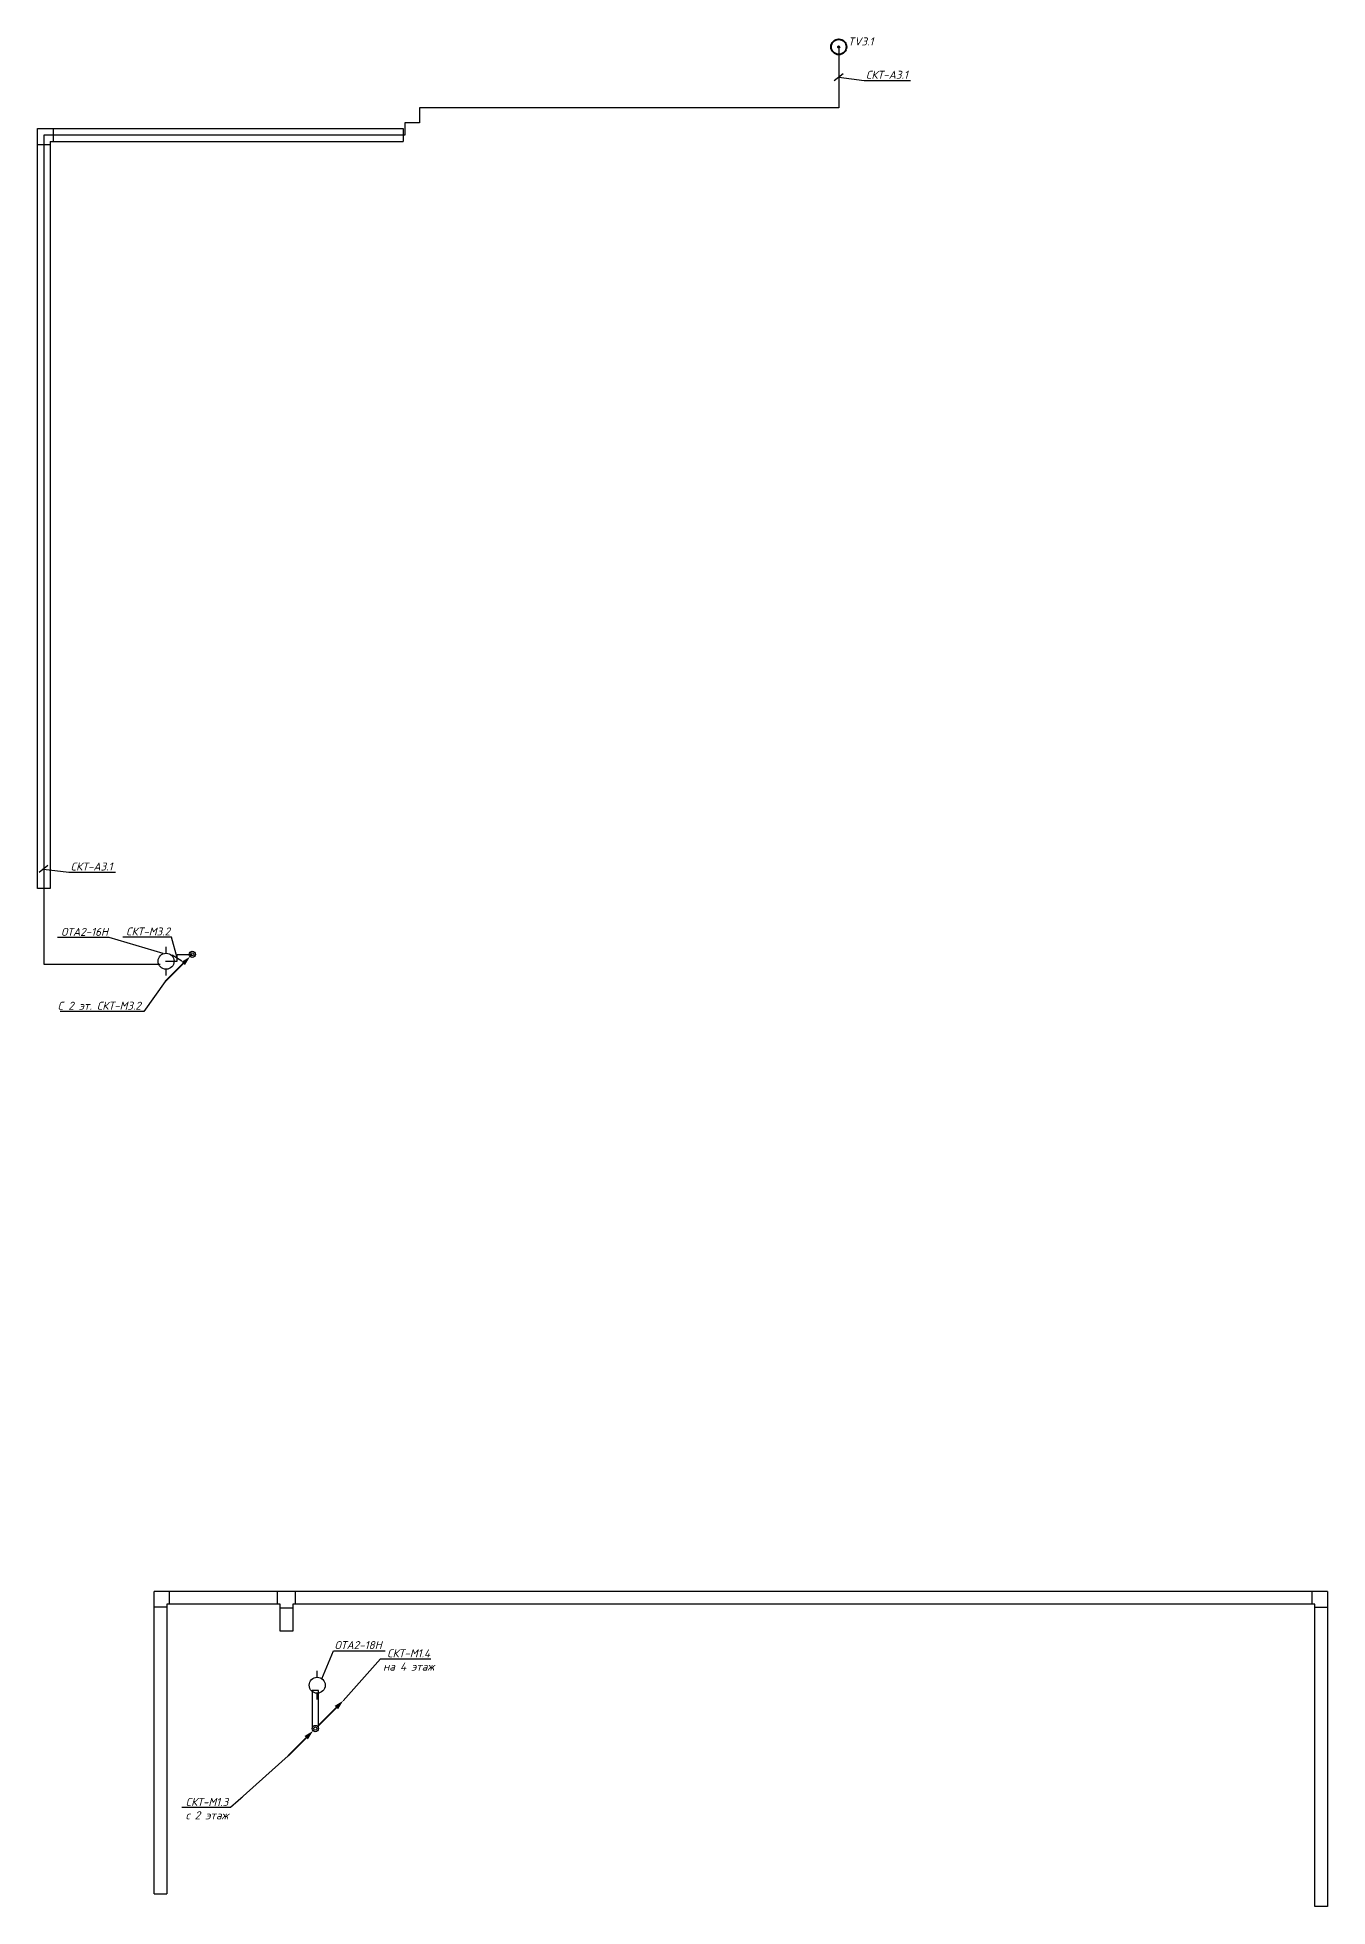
# Model space of a CAD drawing. Header units: millimetres. Extents: x 6978 to 1032874, y -121946 to 20667.
# Drawn here: x 597211 to 637503, y -121156 to -62746 of the extents above; entities that cross this region are included whole.
import ezdxf
from ezdxf import colors
from ezdxf.entities.mleader import LeaderData, LeaderLine
from ezdxf.math import Vec2, Vec3

# ---------------------------------------------------------------- set-up
doc = ezdxf.new("R2010")
doc.units = ezdxf.units.MM
doc.linetypes.add('$AUDIT_BAD_LTYPE2', pattern=[0, 0, 0])
for name, color, linetype, lineweight in [('РФ_Каб.Абонентский', 3, 'Continuous', 30), ('РФ_Каб.Магистраль', 1, 'Continuous', 30), ('РФ_ТШ', 8, 'Continuous', 30), ('СС Текст', 7, 'Continuous', 25), ('СС_СКК_Лоток', 54, 'Continuous', 30), ('ТВ. Абонентская', 3, 'Continuous', 30)]:
    doc.layers.add(name, color=color, linetype=linetype, lineweight=lineweight)
doc.layers.add('СОУЭ_Оборуд.', color=7, linetype='Continuous')
doc.styles.add('ISOCPEUR', font='isocpeui.ttf', dxfattribs={"height": 2.5})

# ---------------------------------------------------------------- blocks, each defined once
blk = doc.blocks.new('*U262')
at = {"color": 0}
blk.add_lwpolyline([(-0.71, -0.71, 0, 1.5, 0), (-2.83, -2.83, 2, 2, 0)], format="xyseb", dxfattribs=at)
at = {"color": 0, "const_width": 0.5}
blk.add_lwpolyline([(-8.5, -8.5), (-2.83, -2.83)], dxfattribs=at)
at = {"color": 0}
for radius in [1, 0.5]:
    blk.add_circle((0, 0), radius, dxfattribs=at)
blk = doc.blocks.new('*U265')
at = {"color": 0, "const_width": 0.5}
for points in [[(0.71, 0.71), (6.59, 6.59)], [(-8.5, -8.5), (-2.83, -2.83)]]:
    blk.add_lwpolyline(points, dxfattribs=at)
at = {"color": 0}
for points in [[(8.71, 8.71, 0, 1.5, 0), (6.59, 6.59, 2, 2, 0)], [(-0.71, -0.71, 0, 1.5, 0), (-2.83, -2.83, 2, 2, 0)]]:
    blk.add_lwpolyline(points, format="xyseb", dxfattribs=at)
for radius in [1, 0.5]:
    blk.add_circle((0, 0), radius, dxfattribs=at)
blk = doc.blocks.new('Лоток 3 этаж')
at = {"layer": 'СС_СКК_Лоток', "color": 0}
for p, q in [((597211, -89345), (597211, -65597)), ((597211, -65597), (608631, -65597)), ((597611, -65997), (597612, -89345)), ((597611, -65997), (608631, -65997)), ((597711, -65997), (597711, -65597)), ((608631, -65597), (608631, -65997)), ((597611, -66107), (597211, -66107)), ((597612, -89345), (597211, -89345)), ((600853, -120752), (600853, -111307)), ((637503, -111307), (600853, -111307)), ((601335, -111707), (601335, -111307)), ((604709, -111707), (604709, -111307)), ((605269, -111707), (605269, -111307)), ((637019, -111707), (637019, -111307)), ((637503, -111307), (637503, -121156)), ((601253, -111802), (600853, -111802)), ((604791, -111707), (601253, -111707)), ((601253, -111707), (601253, -120752)), ((604791, -112550), (604791, -111707)), ((604791, -111816), (605191, -111816)), ((637103, -111707), (605191, -111707)), ((605191, -111707), (605191, -112550)), ((637103, -121156), (637103, -111707)), ((637103, -111802), (637503, -111802)), ((605191, -112550), (604791, -112550)), ((600853, -120752), (601253, -120752)), ((637503, -121156), (637103, -121156))]:
    blk.add_line(p, q, dxfattribs=at)
blk = doc.blocks.new('_Oblique')
at = {"color": 0, "linetype": 'ByBlock', "lineweight": -2}
blk.add_line((-0.5, -0.5), (0.5, 0.5), dxfattribs=at)
blk = doc.blocks.new('_None')
blk = doc.blocks.new('A$C13B90458')
at = {"lineweight": 40}
for radius in [200, 18.8]:
    blk.add_circle((0, 0), radius, dxfattribs=at)
blk = doc.blocks.new('*U277')
at = {"color": 0, "lineweight": 30}
for p, q in [((0, 250), (0, 450)), ((0, -450), (0, -250))]:
    blk.add_line(p, q, dxfattribs=at)
at = {"color": 0, "linetype": '$AUDIT_BAD_LTYPE2', "lineweight": 30}
blk.add_circle((0, 0), 250, dxfattribs=at)

msp = doc.modelspace()

# ---------------------------------------------------------------- linework, layer by layer
at = {"layer": 'РФ_Каб.Абонентский'}
msp.add_lwpolyline([(622237, -63043), (622237, -64945), (609146, -64945), (609146, -65414), (608681, -65414), (608681, -65797), (597411, -65797), (597411, -91710), (601048, -91710)], dxfattribs=at)
at = {"layer": 'РФ_Каб.Магистраль'}
for points in [[(601212, -91615), (601571, -91615), (601571, -91400), (602049, -91400)], [(605990, -115592), (605990, -114403), (605790, -114403), (605790, -115593)]]:
    msp.add_lwpolyline(points, dxfattribs=at)

# ---------------------------------------------------------------- block references
at = {"layer": 'СС Текст', "color": 3}
for p in [(601230, -91614), (605948, -114239)]:
    msp.add_blockref('*U277', p, dxfattribs=at)
at = {"layer": 'СС_СКК_Лоток'}
msp.add_blockref('Лоток 3 этаж', (0, 0), dxfattribs=at)
at = {"layer": 'СС_СКК_Лоток', "xscale": 100, "yscale": 100, "zscale": 100}
for name, p in [('*U262', (602049, -91400)), ('*U265', (605890, -115593))]:
    msp.add_blockref(name, p, dxfattribs=at)
at = {"layer": 'ТВ. Абонентская', "lineweight": 30, "ltscale": 5, "xscale": 1.2, "yscale": 1.2, "zscale": 1.2}
msp.add_blockref('A$C13B90458', (622237, -63043), dxfattribs=at)

# ---------------------------------------------------------------- texts
at = {"layer": 'СОУЭ_Оборуд.', "insert": (622921, -62872), "char_height": 250, "width": 594.04, "attachment_point": 5, "style": 'ISOCPEUR'}
msp.add_mtext('TV3.1', dxfattribs=at)

# ---------------------------------------------------------------- leaders
at = {"layer": 'РФ_ТШ', "color": 7, "lineweight": 0}
ml = msp.add_multileader_mtext('Standard', dxfattribs=at)
ml.set_content('ОТА2-16Н', color=7, style='ISOCPEUR')
ml.set_leader_properties()
ml.set_arrow_properties(name='NONE')
ml.build(insert=Vec2(0, 0))
ml.multileader.update_dxf_attribs({"has_dogleg": 0, "text_left_attachment_type": 6, "text_right_attachment_type": 6, "dogleg_length": 100, "arrow_head_size": 250})
ctx = ml.context
ctx.base_point, ctx.char_height, ctx.arrow_head_size, ctx.landing_gap_size, ctx.plane_origin = Vec3(597918, -90872), 250, 250, 0, Vec3(606463, -92488)
ctx.left_attachment, ctx.right_attachment, ctx.text_align_type = 6, 6, 1
notes = []
notes.append((ctx, [(0, (1, 1, 0), (599549, -90872), (-1, 0), 100, [(0, [(601139, -91376)], 0, [])])]))
ctx.mtext.insert, ctx.mtext.width, ctx.mtext.alignment, ctx.mtext.flow_direction = Vec3(598683, -90572), 1991.2, 2, 5
at = {"layer": 'СС Текст', "color": 7, "lineweight": 0}
ml = msp.add_multileader_mtext('Standard', dxfattribs=at)
ml.set_content('{\\C256;СКТ-А3.1}', color=7, style='ISOCPEUR')
ml.set_leader_properties()
ml.set_arrow_properties(name='OBLIQUE')
ml.build(insert=Vec2(0, 0))
ml.multileader.update_dxf_attribs({"has_dogleg": 0, "text_left_attachment_type": 6, "text_right_attachment_type": 6, "dogleg_length": 100, "arrow_head_size": 250})
ctx = ml.context
ctx.base_point, ctx.char_height, ctx.arrow_head_size, ctx.landing_gap_size, ctx.plane_origin = Vec3(623025, -64089), 250, 250, 0, Vec3(635950, -67473)
ctx.left_attachment, ctx.right_attachment, ctx.text_align_type = 6, 6, 1
notes.append((ctx, [(1, (1, 1, 0), (622925, -64089), (1, 0), 100, [(0, [(622237, -63994)], 0, [])])]))
ctx.mtext.insert, ctx.mtext.width, ctx.mtext.alignment, ctx.mtext.flow_direction = Vec3(623741, -63789), 1991.2, 2, 5
ml = msp.add_multileader_mtext('Standard', dxfattribs=at)
ml.set_content('{\\C256;СКТ-А3.1}', color=7, style='ISOCPEUR')
ml.set_leader_properties()
ml.set_arrow_properties(name='OBLIQUE')
ml.build(insert=Vec2(0, 0))
ml.multileader.update_dxf_attribs({"has_dogleg": 0, "text_left_attachment_type": 6, "text_right_attachment_type": 6, "dogleg_length": 100, "arrow_head_size": 250})
ctx = ml.context
ctx.base_point, ctx.char_height, ctx.arrow_head_size, ctx.landing_gap_size, ctx.plane_origin = Vec3(598189, -88830), 250, 250, 0, Vec3(611113, -92213)
ctx.left_attachment, ctx.right_attachment, ctx.text_align_type = 6, 6, 1
notes.append((ctx, [(1, (1, 1, 0), (598089, -88830), (1, 0), 100, [(0, [(597400, -88735)], 0, [])])]))
ctx.mtext.insert, ctx.mtext.width, ctx.mtext.alignment, ctx.mtext.flow_direction = Vec3(598904, -88530), 1991.2, 2, 5
ml = msp.add_multileader_mtext('Standard', dxfattribs=at)
ml.set_content('{\\C256;СКТ-M3.2}', color=7, style='ISOCPEUR')
ml.set_leader_properties()
ml.set_arrow_properties(name='OBLIQUE')
ml.build(insert=Vec2(0, 0))
ml.multileader.update_dxf_attribs({"has_dogleg": 0, "text_left_attachment_type": 6, "text_right_attachment_type": 6, "dogleg_length": 100, "arrow_head_size": 250})
ctx = ml.context
ctx.base_point, ctx.char_height, ctx.arrow_head_size, ctx.landing_gap_size, ctx.plane_origin = Vec3(599932, -90860), 250, 250, 0, Vec3(611300, -96672)
ctx.left_attachment, ctx.right_attachment, ctx.text_align_type = 6, 6, 1
notes.append((ctx, [(0, (1, 1, 0), (601503, -90860), (-1, 0), 100, [(0, [(601571, -91508)], 0, [])])]))
ctx.mtext.insert, ctx.mtext.width, ctx.mtext.alignment, ctx.mtext.flow_direction = Vec3(600668, -90560), 1991.2, 2, 5
ml = msp.add_multileader_mtext('Standard', dxfattribs=at)
ml.set_content('{\\C256;C 2 эт. СКТ-M3.2}', color=7, style='ISOCPEUR')
ml.set_leader_properties()
ml.set_arrow_properties(name='NONE')
ml.build(insert=Vec2(0, 0))
ml.multileader.update_dxf_attribs({"has_dogleg": 0, "text_left_attachment_type": 6, "text_right_attachment_type": 6, "dogleg_length": 100, "arrow_head_size": 250})
ctx = ml.context
ctx.base_point, ctx.char_height, ctx.arrow_head_size, ctx.landing_gap_size, ctx.plane_origin = Vec3(597738, -93180), 250, 250, 0, Vec3(610436, -98992)
ctx.left_attachment, ctx.right_attachment, ctx.text_align_type = 6, 6, 1
notes.append((ctx, [(0, (1, 1, 0), (600639, -93180), (-1, 0), 100, [(0, [(601199, -92250)], 0, [])])]))
ctx.mtext.insert, ctx.mtext.width, ctx.mtext.alignment, ctx.mtext.flow_direction = Vec3(599139, -92880), 3554.77, 2, 5
at = {"layer": 'СС_СКК_Лоток', "color": 7, "lineweight": 0}
ml = msp.add_multileader_mtext('Standard', dxfattribs=at)
ml.set_content('ОТА2-18Н', color=7, style='ISOCPEUR')
ml.set_leader_properties()
ml.set_arrow_properties(name='NONE')
ml.build(insert=Vec2(0, 0))
ml.multileader.update_dxf_attribs({"has_dogleg": 0, "text_left_attachment_type": 6, "text_right_attachment_type": 6, "dogleg_length": 100, "arrow_head_size": 250})
ctx = ml.context
ctx.base_point, ctx.char_height, ctx.arrow_head_size, ctx.landing_gap_size, ctx.plane_origin = Vec3(606455, -113159), 250, 250, 0, Vec3(613302, -115691)
ctx.left_attachment, ctx.right_attachment, ctx.text_align_type = 6, 6, 1
notes.append((ctx, [(1, (1, 1, 0), (606355, -113159), (1, 0), 100, [(0, [(606091, -114033)], 0, [])])]))
ctx.mtext.insert, ctx.mtext.width, ctx.mtext.alignment, ctx.mtext.flow_direction = Vec3(607228, -112859), 1991.2, 2, 5
ml = msp.add_multileader_mtext('Standard', dxfattribs=at)
ml.set_content('СКТ-M1.4\\Pна 4 этаж', color=7, style='ISOCPEUR')
ml.set_leader_properties()
ml.set_arrow_properties(name='NONE')
ml.build(insert=Vec2(0, 0))
ml.multileader.update_dxf_attribs({"has_dogleg": 0, "text_left_attachment_type": 6, "text_right_attachment_type": 6, "dogleg_length": 100, "arrow_head_size": 250})
ctx = ml.context
ctx.base_point, ctx.char_height, ctx.arrow_head_size, ctx.landing_gap_size, ctx.plane_origin = Vec3(607929, -113415), 250, 250, 0, Vec3(614776, -115947)
ctx.left_attachment, ctx.right_attachment, ctx.text_align_type = 6, 6, 1
notes.append((ctx, [(1, (1, 1, 0), (607829, -113415), (1, 0), 100, [(0, [(606761, -114723)], 0, [])])]))
ctx.mtext.insert, ctx.mtext.width, ctx.mtext.alignment, ctx.mtext.flow_direction = Vec3(608803, -113115), 1991.2, 2, 5
for ctx, leaders in notes:
    for number, flags, end, landing, length, lines in leaders:
        leader = LeaderData()
        leader.index, (leader.has_last_leader_line, leader.has_dogleg_vector, leader.attachment_direction) = number, flags
        leader.last_leader_point, leader.dogleg_vector, leader.dogleg_length = Vec3(end), Vec3(landing), length
        for number, points, colour, breaks in lines:
            line = LeaderLine()
            line.index, line.vertices, line.color, line.breaks = number, Vec3.list(points), colors.encode_raw_color(colour), breaks
            leader.lines.append(line)
        ctx.leaders.append(leader)

# ---------------------------------------------------------------- next in the draw order: leaders
ml = msp.add_multileader_mtext('Standard', dxfattribs=at)
ml.set_content('СКТ-M1.3\\Pс 2 этаж', color=7, style='ISOCPEUR')
ml.set_leader_properties()
ml.set_arrow_properties(name='NONE')
ml.build(insert=Vec2(0, 0))
ml.multileader.update_dxf_attribs({"has_dogleg": 0, "text_left_attachment_type": 6, "text_right_attachment_type": 6, "dogleg_length": 100, "arrow_head_size": 250})
ctx = ml.context
ctx.base_point, ctx.char_height, ctx.arrow_head_size, ctx.landing_gap_size, ctx.plane_origin = Vec3(601766, -118061), 250, 250, 0, Vec3(611174, -119817)
ctx.left_attachment, ctx.right_attachment, ctx.text_align_type = 6, 6, 1
notes = []
notes.append((ctx, [(0, (1, 1, 0), (603346, -118061), (-1, 0), 100, [(0, [(605040, -116443)], 0, [])])]))
ctx.mtext.insert, ctx.mtext.width, ctx.mtext.alignment, ctx.mtext.flow_direction = Vec3(602506, -117761), 1991.2, 2, 5
ctx.mtext.has_bg_fill, ctx.mtext.bg_color, ctx.mtext.bg_scale_factor, ctx.mtext.bg_transparency, ctx.mtext.use_window_bg_color = 1, -1027028792, 1.5, 0, 1
for ctx, leaders in notes:
    for number, flags, end, landing, length, lines in leaders:
        leader = LeaderData()
        leader.index, (leader.has_last_leader_line, leader.has_dogleg_vector, leader.attachment_direction) = number, flags
        leader.last_leader_point, leader.dogleg_vector, leader.dogleg_length = Vec3(end), Vec3(landing), length
        for number, points, colour, breaks in lines:
            line = LeaderLine()
            line.index, line.vertices, line.color, line.breaks = number, Vec3.list(points), colors.encode_raw_color(colour), breaks
            leader.lines.append(line)
        ctx.leaders.append(leader)

doc.saveas('drawing.dxf')
